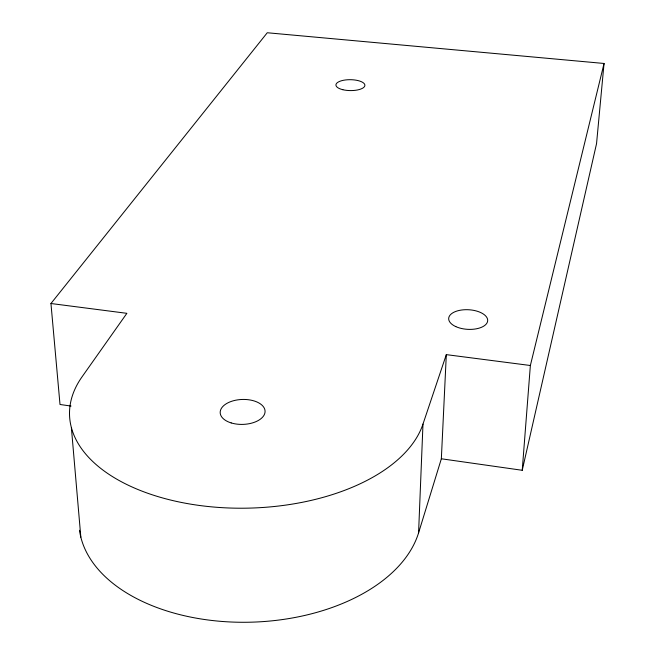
<?xml version="1.0" encoding="UTF-8"?>
<svg xmlns="http://www.w3.org/2000/svg" width="655" height="655" viewBox="0 0 655 655"><rect width="100%" height="100%" fill="white"/><g stroke="black" fill="none" stroke-linecap="round" stroke-linejoin="round"><path stroke-width="0.98" d="M79.492 530.263A171.422 104.808 -2.2 0 0 241.449 622.275A171.422 104.808 -2.2 0 0 418.578 532.883L422.983 424.08L446.317 354.633L530.362 365.498L604.049 63.469L267.265 32.75L50.951 303.511L60.006 404.487L71.059 406.059M418.578 532.883L441.347 458.778L446.317 354.633M441.347 458.778L522.231 470.29L530.362 365.498M604.049 63.469L596.549 143.625L522.231 470.29M50.951 303.511L126.874 313.327L81.998 376.903A178.324 98.438 -1.7 0 0 198.342 505.316A178.324 98.438 -1.7 0 0 422.983 424.08M71.387 427.715L80.835 537.157M231.19 422.925A22.458 12.478 -1.9 0 0 265.07 411.545A22.458 12.478 -1.9 0 0 231.608 401.302A22.458 12.478 -1.9 0 0 231.19 422.925M455.823 326.616A19.544 9.817 3.3 0 0 487.435 321.965A19.544 9.817 3.3 0 0 461.267 310.061A19.544 9.817 3.3 0 0 455.823 326.616M342.843 89.71A14.492 5.453 0.7 0 0 364.892 85.437A14.492 5.453 0.7 0 0 343.49 80.278A14.492 5.453 0.7 0 0 342.843 89.71"/></g></svg>
